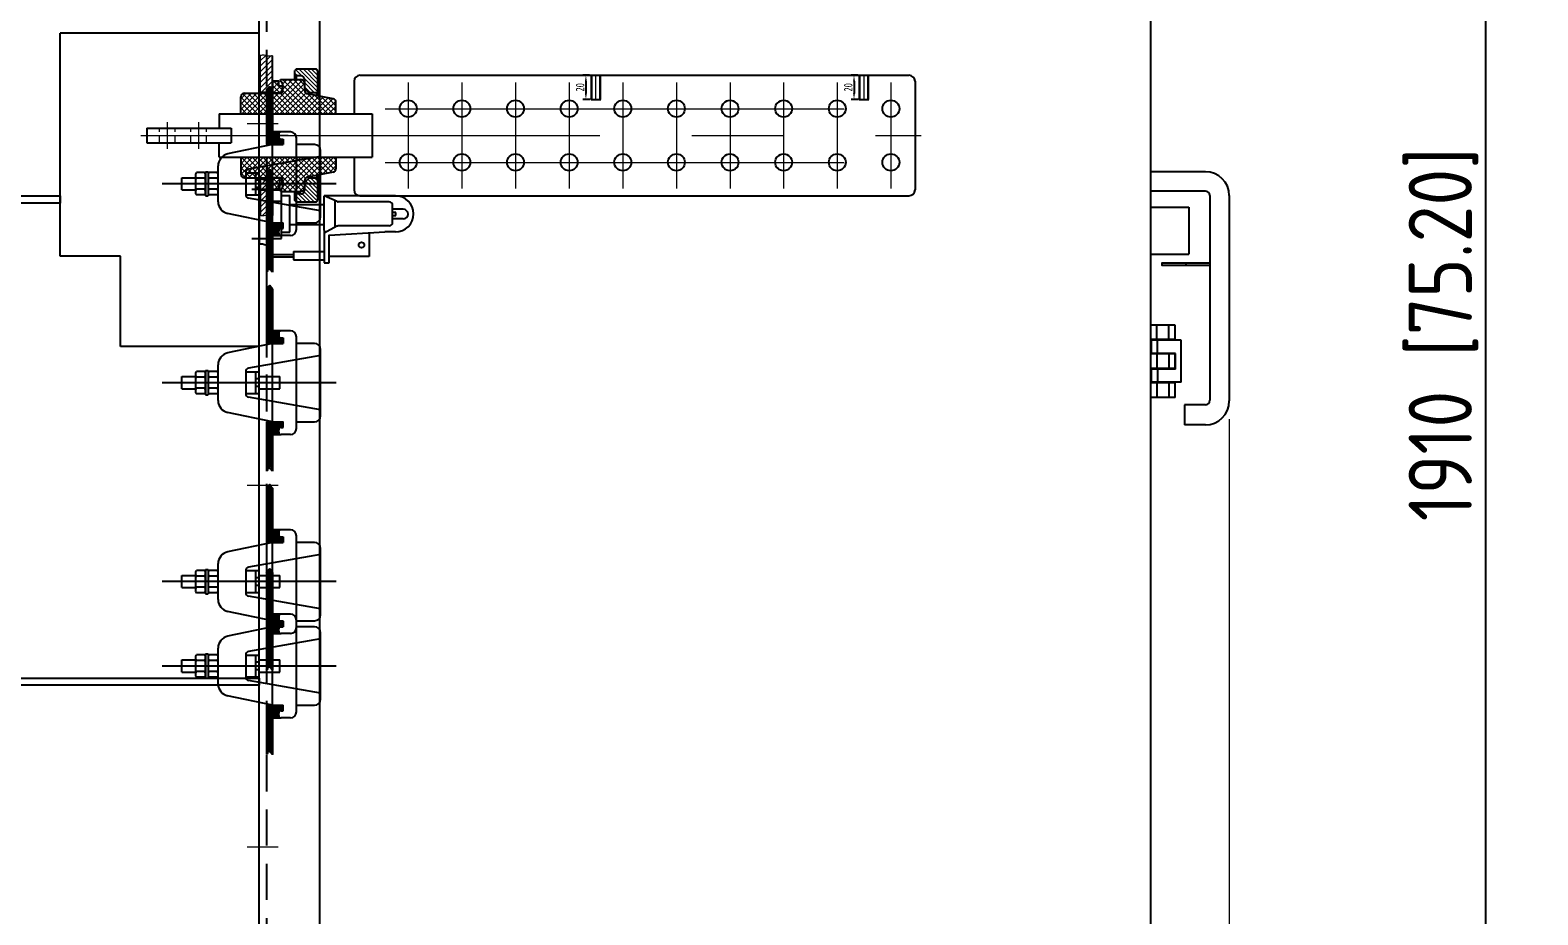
# Model space of a CAD drawing. Extents: x -9568 to -1230, y 8910 to 14862.
# Drawn here: x -4715 to -3464, y 12665 to 13399 of the extents above; entities that cross this region are included whole.
import ezdxf

# ---------------------------------------------------------------- set-up
doc = ezdxf.new("R2010")
doc.units = 0
doc.header["$LTSCALE"] = 12
doc.linetypes.add('CENTER', pattern=[50.8, 31.75, -6.35, 6.35, -6.35])
doc.linetypes.add('DASHED', pattern=[0.75, 0.5, -0.25])
doc.layers.get('0').update_dxf_attribs({"linetype": 'CONTINUOUS', "lineweight": 25})
doc.layers.get('Defpoints').update_dxf_attribs({"linetype": 'CONTINUOUS'})
for name, color, linetype in [('01粗实线', 7, 'CONTINUOUS'), ('1', 4, 'CONTINUOUS'), ('1轮廓实线层', 7, 'CONTINUOUS'), ('3中心线层', 1, 'CENTER'), ('4标注层', 3, 'CONTINUOUS'), ('4虚线层', 6, 'DASHED'), ('尺寸线', 6, 'CONTINUOUS')]:
    doc.layers.add(name, color=color, linetype=linetype)
for name, color, linetype, lineweight in [('7标注层', 4, 'CONTINUOUS', 20), ('中心线', 1, 'CENTER', 20), ('粗实线', 7, 'CONTINUOUS', 25), ('细实线', 7, 'CONTINUOUS', 9), ('虚线', 7, 'DASHED', 20)]:
    doc.layers.add(name, color=color, linetype=linetype, lineweight=lineweight)
doc.styles.add('2倍', font='simfang.ttf', dxfattribs={"width": 0.66, "height": 7})
doc.styles.get("Standard").update_dxf_attribs({"font": 'gbenor.shx', "bigfont": 'gbcbig.shx'})
doc.dimstyles.new('1-15英寸横', dxfattribs={"dimscale": 15, "dimtxt": 3.5, "dimasz": 2.5, "dimexe": 1.5, "dimexo": 1, "dimgap": 0.5, "dimtad": 1, "dimtih": 1, "dimtoh": 1, "dimrnd": 1e-09, "dimzin": 12, "dimdsep": 46, "dimtxsty": 'Standard', "dimsah": 1, "dimcen": 0.09, "dimclrd": 256, "dimclre": 256, "dimclrt": 256, "dimadec": 0, "dimazin": 3, "dimtfac": 1, "dimtofl": 0, "dimtmove": 0, "dimatfit": 3, "dimfxl": 1, "dimfrac": 2, "dimtolj": 1, "dimtzin": 12, "dimlwd": -1, "dimlwe": -1, "dimarcsym": 0})
doc.dimstyles.new('1-15英寸竖', dxfattribs={"dimscale": 15, "dimtxt": 3.5, "dimasz": 2.5, "dimexe": 1.5, "dimexo": 1, "dimgap": 0.5, "dimtad": 1, "dimrnd": 1e-09, "dimzin": 12, "dimdsep": 46, "dimtxsty": 'Standard', "dimsah": 1, "dimcen": 0.09, "dimclrt": 256, "dimadec": 0, "dimazin": 3, "dimtfac": 1, "dimtofl": 0, "dimtmove": 0, "dimatfit": 3, "dimfxl": 1, "dimfrac": 2, "dimtolj": 1, "dimtzin": 12, "dimarcsym": 0})
doc.dimstyles.new('2倍', dxfattribs={"dimtxt": 7, "dimasz": 5, "dimexe": 2.5, "dimexo": 1.25, "dimgap": 1.25, "dimtad": 1, "dimtoh": 1, "dimdec": 4, "dimdsep": 46, "dimtxsty": '2倍', "dimcen": 5, "dimclrd": 256, "dimclre": 256, "dimclrt": 2, "dimadec": 4, "dimazin": 2, "dimtfac": 1, "dimtdec": 4, "dimtmove": 0, "dimatfit": 3, "dimfxl": 1, "dimlwd": -1, "dimlwe": -1, "dimarcsym": 0})
pattern_1 = [(315, (-4799.968, 13454.9518), (2.245064, 2.245064), []), (45, (-4799.968, 13454.9518), (-2.245064, 2.245064), [])]

# ---------------------------------------------------------------- blocks, each defined once
blk = doc.blocks.new('*D8444')
at = {"layer": '7标注层'}
for p, q in [((-3720, 13076.3), (-3720, 11952.3)), ((-5962.4, 12432), (-5962.4, 11952.3)), ((-3757.5, 11974.8), (-5924.9, 11974.8))]:
    blk.add_line(p, q, dxfattribs=at)
for points in [[(-5924.9, 11981.1), (-5924.9, 11968.6), (-5962.4, 11974.8)], [(-3757.5, 11968.6), (-3757.5, 11981.1), (-3720, 11974.8)]]:
    blk.add_solid(points, dxfattribs=at)
at = {"layer": 'Defpoints', "color": 0}
for p in [(-3720, 13091.3), (-5962.4, 12447), (-5962.4, 11974.8)]:
    blk.add_point(p, dxfattribs=at)
at = {"layer": '7标注层', "insert": (-4841.2, 12009.7), "char_height": 52.5, "attachment_point": 5}
blk.add_mtext('\\A1;\\A1;2242.4 [88.28]', dxfattribs=at)
blk = doc.blocks.new('*U8088')
at = {"layer": '中心线'}
blk.add_line((-12.9, 0), (12.9, 0), dxfattribs=at)
blk = doc.blocks.new('*U8087')
at = {"layer": '1轮廓实线层'}
for p in [(0, 900), (0, 600), (0, 300)]:
    blk.add_blockref('*U8088', p, dxfattribs=at)
blk = doc.blocks.new('G$C66749BFF')
at = {"layer": '4虚线层', "ltscale": 5}
blk.add_line((-44, 1691), (-44, 0), dxfattribs=at)
at = {"layer": '粗实线'}
for p, q in [((-50, 0), (-50, 1691)), ((0, 1695), (0, 0))]:
    blk.add_line(p, q, dxfattribs=at)
at = {"layer": '1轮廓实线层'}
blk.add_blockref('*U8087', (-47, 100), dxfattribs=at)
blk = doc.blocks.new('A$C59A5210C')
h = blk.add_hatch()
h.set_pattern_fill('ANSI31', color=256, scale=9, angle=90, style=0)
h.set_pattern_definition([(135, (79.2996, -92.0502), (-0.795495, -0.795495), [])])
edge = h.paths.add_edge_path()
edge.add_spline(control_points=[(0, -73.4), (-0.9, -74), (2, -67.1), (6, -74.4), (5, -73.4)], knot_values=[0, 0, 0, 0, 3.307297, 7.489821, 7.489821, 7.489821, 7.489821], degree=3, periodic=0)
edge.add_line((5, -73.4), (5, -32.5))
edge.add_line((5, -32.5), (0, -32.5))
edge.add_line((0, -32.5), (0, -73.4))
edge = h.paths.add_edge_path()
edge.add_line((0, 32.5), (5, 32.5))
edge.add_line((5, 32.5), (5, 77.6))
edge.add_spline(control_points=[(5, 77.6), (6.2, 77.6), (2.8, 83.7), (-1.2, 77), (0, 77.6)], knot_values=[0, 0, 0, 0, 3.571642, 7.693245, 7.693245, 7.693245, 7.693245], degree=3, periodic=0)
edge.add_line((0, 77.6), (0, 32.5))
h = blk.add_hatch()
h.set_pattern_fill('ANSI31', color=3, scale=8, angle=90, style=0)
h.set_pattern_definition([(135, (1573.9492, -8886.7456), (-0.70710678, -0.70710678), [])])
h.paths.add_polyline_path([(5, -43), (12.3, -43, -0.414214), (10.3, -41), (10.3, -39.1, -0.414214), (12.3, -37.1), (13.9, -37.1), (13.9, -32.5), (5, -32.5)])
h.paths.add_polyline_path([(13.9, 32.5), (13.9, 37.1), (12.3, 37.1, -0.414214), (10.3, 39.1), (10.3, 41, -0.414214), (12.3, 43), (5, 43), (5, 32.5)])
for p, q in [((0, 77.6), (0, 32.5)), ((5, 77.6), (5, 32.5)), ((5, 32.5), (0, 32.5)), ((0, -32.5), (0, -73.4)), ((5, -32.5), (0, -32.5)), ((5, -32.5), (5, -73.4))]:
    blk.add_line(p, q)
at = {"color": 3}
for p, q in [((5, -43), (5, 43)), ((20, 43), (5, 43)), ((10.3, 41), (10.3, 39.1)), ((25, -38), (25, 38)), ((5, 32.5), (-32.1, 24.7)), ((5, 32.5), (13.9, 32.5)), ((12.3, 37.1), (13.9, 37.1)), ((13.9, 37.1), (13.9, 32.5)), ((40, 32.5), (25, 32.5)), ((45, -27.5), (45, 27.5)), ((-40, -14.9), (-40, 14.9)), ((45, 22.5), (-14.7, 12)), ((-17.1, 9.1), (-17.1, -9.1)), ((-17.1, 9.1), (-8.7, 9.1)), ((-8.7, -9.1), (-8.7, 9.1)), ((-17.1, -9.1), (-8.7, -9.1)), ((45, -22.5), (-14.7, -12)), ((5, -32.5), (-32.1, -24.7)), ((5, -32.5), (13.9, -32.5)), ((12.3, -37.1), (13.9, -37.1)), ((13.9, -37.1), (13.9, -32.5)), ((25, -32.5), (40, -32.5)), ((5, -43), (12.3, -43)), ((10.3, -41), (10.3, -39.1)), ((20, -43), (12.3, -43))]:
    blk.add_line(p, q, dxfattribs=at)
at = {"color": 4, "linetype": 'CENTER'}
blk.add_line((58, 0), (-86.5, 0), dxfattribs=at)
at = {"color": 2}
for p, q in [((-70, -5), (-70, 5)), ((-70, 5), (-58.8, 5)), ((-58.8, 7.5), (-58.8, -7.5)), ((-50.4, 4.6), (-58.8, 4.6)), ((-58.5, 8.6), (-58, 9.2)), ((-58.5, 5.3), (-58, 4.6)), ((-58.5, 4), (-58, 4.6)), ((-51.2, 9.2), (-58, 9.2)), ((-50.7, 8.6), (-51.2, 9.2)), ((-50.7, 5.3), (-51.2, 4.6)), ((-50.7, 4), (-51.2, 4.6)), ((-50.4, 10), (-50.4, -10)), ((-50.4, 10), (-48.4, 10)), ((-50.4, -7.5), (-50.4, 7.5)), ((-48.4, 10), (-48.4, -10)), ((-40, 4.6), (-48.4, 4.6)), ((-48.1, 8.6), (-47.6, 9.2)), ((-48.1, 5.3), (-47.6, 4.6)), ((-48.1, 4), (-47.6, 4.6)), ((-40.8, 9.2), (-47.6, 9.2)), ((-40.3, 8.6), (-40.8, 9.2)), ((-40.3, 5.3), (-40.8, 4.6)), ((-40.3, 4), (-40.8, 4.6)), ((-40, -7.5), (-40, 7.5)), ((-8.7, 9.1), (-6, 9.1)), ((-6, 3.1), (-8.7, 3.1)), ((-6, -9.1), (-6, 9.1)), ((-6, 5), (11.3, 5)), ((11.3, -5), (11.3, 5)), ((-70, -5), (-58.8, -5)), ((-50.4, -4.6), (-58.8, -4.6)), ((-58.5, -4), (-58, -4.6)), ((-58.5, -5.3), (-58, -4.6)), ((-58.5, -8.6), (-58, -9.2)), ((-51.2, -9.2), (-58, -9.2)), ((-50.7, -4), (-51.2, -4.6)), ((-50.7, -5.3), (-51.2, -4.6)), ((-50.7, -8.6), (-51.2, -9.2)), ((-50.4, -10), (-48.4, -10)), ((-40, -4.6), (-48.4, -4.6)), ((-48.1, -4), (-47.6, -4.6)), ((-48.1, -5.3), (-47.6, -4.6)), ((-48.1, -8.6), (-47.6, -9.2)), ((-40.8, -9.2), (-47.6, -9.2)), ((-40.3, -4), (-40.8, -4.6)), ((-40.3, -5.3), (-40.8, -4.6)), ((-40.3, -8.6), (-40.8, -9.2)), ((-6, -3.1), (-8.7, -3.1)), ((-8.7, -9.1), (-6, -9.1)), ((-6, -5), (11.3, -5))]:
    blk.add_line(p, q, dxfattribs=at)
at = {"color": 3}
for centre, radius, start, end in [((12.3, 41), 2, 90, 180), ((12.3, 39.1), 2, 180, 270), ((20, 38), 5, 0, 90), ((40, 27.5), 5, 0, 90), ((-30, 14.9), 10, 101.9141, 180), ((-14.1, 9.1), 3, 99.9379, 180), ((-14.1, -9.1), 3, 180, 260.0621), ((-30, -14.9), 10, 180, 258.0859), ((12.3, -39.1), 2, 90, 180), ((40, -27.5), 5, 270, 0), ((12.3, -41), 2, 180, 270), ((20, -38), 5, 270, 0)]:
    blk.add_arc(centre, radius, start, end, dxfattribs=at)
at = {"color": 2}
for centre, start, end in [((-56.8, 7.5), 146.5108, 180), ((-56.8, 6.4), 180, 213.4892), ((-56.8, 2.9), 146.5108, 180), ((-52.4, 7.5), 0, 33.4892), ((-52.4, 6.4), 326.5108, 0), ((-52.4, 2.9), 0, 33.4892), ((-46.4, 7.5), 146.5108, 180), ((-46.4, 6.4), 180, 213.4892), ((-46.4, 2.9), 146.5108, 180), ((-42, 7.5), 0, 33.4892), ((-42, 6.4), 326.5108, 0), ((-42, 2.9), 0, 33.4892), ((-56.8, -2.9), 180, 213.4892), ((-56.8, -6.4), 146.5108, 180), ((-56.8, -7.5), 180, 213.4892), ((-52.4, -2.9), 326.5108, 0), ((-52.4, -6.4), 0, 33.4892), ((-52.4, -7.5), 326.5108, 0), ((-46.4, -2.9), 180, 213.4892), ((-46.4, -6.4), 146.5108, 180), ((-46.4, -7.5), 180, 213.4892), ((-42, -2.9), 326.5108, 0), ((-42, -6.4), 0, 33.4892), ((-42, -7.5), 326.5108, 0)]:
    blk.add_arc(centre, 2, start, end, dxfattribs=at)
for points, start_tangent, end_tangent in [([(0, 77.6), (2.9, 80.5), (5, 77.6)], (0.889806, 0.456339), (1, 0)), ([(5, -73.4), (1.8, -70.7), (0, -73.4)], (-0.694356, 0.719632), (-0.83761, -0.546268))]:
    blk.add_spline(points, degree=3, dxfattribs=dict(start_tangent=start_tangent, end_tangent=end_tangent))
at = {"layer": '3中心线层'}
blk.add_line((0, 6.9), (0, -6.9), dxfattribs=at)
blk = doc.blocks.new('A$C12A65C12')
for p, q in [((-10, 12), (10, 12)), ((-10, 0), (-10, 12)), ((-10, 0), (10, 0)), ((-5, 0), (-5, 12)), ((5, 0), (5, 12)), ((10, 0), (10, 12)), ((-10, -12), (10, -12)), ((-10, -24), (-10, -12)), ((-5, -12), (-5, -24)), ((5, -12), (5, -24)), ((10, -24), (10, -12)), ((-10, -24), (10, -24)), ((-10, -36), (10, -36)), ((-10, -48), (-10, -36)), ((-5, -36), (-5, -48)), ((5, -36), (5, -48)), ((10, -48), (10, -36)), ((-10, -48), (10, -48))]:
    blk.add_line(p, q)
blk = doc.blocks.new('*D8446')
at = {"layer": '7标注层', "color": 0, "lineweight": -2}
for p, q in [((-3768, 14101.5), (-3484.8, 14101.5)), ((-3507.3, 14064), (-3507.3, 12229)), ((-3770, 12191.5), (-3484.8, 12191.5))]:
    blk.add_line(p, q, dxfattribs=at)
at = {"layer": '7标注层', "color": 0}
for points in [[(-3501.1, 14064), (-3513.6, 14064), (-3507.3, 14101.5)], [(-3513.6, 12229), (-3501.1, 12229), (-3507.3, 12191.5)]]:
    blk.add_solid(points, dxfattribs=at)
at = {"layer": 'Defpoints', "color": 0}
for p in [(-3783, 14101.5), (-3785, 12191.5), (-3507.3, 12191.5)]:
    blk.add_point(p, dxfattribs=at)
at = {"layer": '7标注层', "insert": (-3542.2, 13146.5), "char_height": 52.5, "attachment_point": 5, "rotation": 90}
blk.add_mtext('\\A1;1910 [75.20]', dxfattribs=at)
blk = doc.blocks.new('G$C49D3BD7F')
at = {"layer": '01粗实线'}
for points in [[(-775, 940), (-165, 940), (-165, 934), (-775, 934)], [(-775, 540), (0, 540), (0, 534), (-775, 534)]]:
    blk.add_lwpolyline(points, close=True, dxfattribs=at)
at = {"layer": '1轮廓实线层'}
for p, q in [((0, 1075), (-165, 1075)), ((-115, 890), (-165, 890)), ((-115, 815), (-115, 890)), ((0, 815), (-115, 815))]:
    blk.add_line(p, q, dxfattribs=at)
at = {"layer": '粗实线'}
for p, q in [((0, 1075), (0, 1533)), ((-165, 890), (-165, 1075)), ((0, 0), (0, 815))]:
    blk.add_line(p, q, dxfattribs=at)
blk = doc.blocks.new('*D9067')
at = {"layer": 'Defpoints', "color": 0}
for p in [(-4027, 13361.5), (-4031.3, 13341.5), (-4026.5, 13341.5)]:
    blk.add_point(p, dxfattribs=at)
at = {"layer": '尺寸线'}
for p, q in [((-4028.2, 13361.5), (-4033.8, 13361.5)), ((-4031.3, 13356.5), (-4031.3, 13346.5)), ((-4027.7, 13341.5), (-4033.8, 13341.5))]:
    blk.add_line(p, q, dxfattribs=at)
for points in [[(-4030.5, 13356.5), (-4032.1, 13356.5), (-4031.3, 13361.5)], [(-4032.1, 13346.5), (-4030.5, 13346.5), (-4031.3, 13341.5)]]:
    blk.add_solid(points, dxfattribs=at)
at = {"layer": '尺寸线', "color": 2, "insert": (-4036.1, 13351.5), "char_height": 7, "attachment_point": 5, "rotation": 90, "style": '2倍'}
blk.add_mtext('20', dxfattribs=at)
blk = doc.blocks.new('*D9068')
at = {"layer": 'Defpoints', "color": 0}
for p in [(-4249.5, 13361.5), (-4253.8, 13341.5), (-4249, 13341.5)]:
    blk.add_point(p, dxfattribs=at)
at = {"layer": '尺寸线'}
for p, q in [((-4250.7, 13361.5), (-4256.3, 13361.5)), ((-4253.8, 13356.5), (-4253.8, 13346.5)), ((-4250.2, 13341.5), (-4256.3, 13341.5))]:
    blk.add_line(p, q, dxfattribs=at)
for points in [[(-4253, 13356.5), (-4254.6, 13356.5), (-4253.8, 13361.5)], [(-4254.6, 13346.5), (-4253, 13346.5), (-4253.8, 13341.5)]]:
    blk.add_solid(points, dxfattribs=at)
at = {"layer": '尺寸线', "color": 2, "insert": (-4258.6, 13351.5), "char_height": 7, "attachment_point": 5, "rotation": 90, "style": '2倍'}
blk.add_mtext('20', dxfattribs=at)

msp = doc.modelspace()

# ---------------------------------------------------------------- hatches: boundary and pattern name
at = {"layer": '细实线'}
h = msp.add_hatch(dxfattribs=at)
h.set_pattern_fill('ANSI31', color=256, angle=360)
h.set_pattern_definition([(45, (2323.4885, 14850.6755), (-2.245064, 2.245064), [])])
edge = h.paths.add_edge_path()
edge.add_line((-4523.95361, 13347.52075), (-4513.95361, 13347.52075))
edge.add_line((-4513.95361, 13347.52075), (-4513.95361, 13377.75181))
edge.add_spline(control_points=[(-4513.95361, 13377.75181), (-4514.92026, 13377.47391), (-4517.18591, 13376.94131), (-4520.47445, 13378.52039), (-4522.8659, 13378.10838), (-4523.95361, 13377.83894)], knot_values=[0.4991349243, 0.4991349243, 0.4991349243, 0.4991349243, 2.8491116834, 6.0140833376, 8.6421988211, 8.6421988211, 8.6421988211, 8.6421988211], degree=3, periodic=0)
edge.add_line((-4523.95361, 13377.83894), (-4523.95361, 13347.52075))
edge = h.paths.add_edge_path()
edge.add_spline(control_points=[(-4523.95361, 13245.20255), (-4522.8659, 13244.93311), (-4520.47445, 13244.5211), (-4517.18591, 13246.10018), (-4514.92026, 13245.56759), (-4513.95361, 13245.28968)], knot_values=[0.4991349243, 0.4991349243, 0.4991349243, 0.4991349243, 3.1272504077, 6.292222062, 8.6421988211, 8.6421988211, 8.6421988211, 8.6421988211], degree=3, periodic=0)
edge.add_line((-4513.95361, 13245.28968), (-4513.95361, 13275.52075))
edge.add_line((-4513.95361, 13275.52075), (-4523.95361, 13275.52075))
edge.add_line((-4523.95361, 13275.52075), (-4523.95361, 13245.20255))
h = msp.add_hatch(dxfattribs=at)
h.set_pattern_fill('ANSI31', color=256, scale=0.75, angle=270)
h.set_pattern_definition([(315, (-4589.1392, 13423.6225), (1.683798, 1.683798), [])])
edge = h.paths.add_edge_path()
edge.add_line((-4494.20361, 13366.52075), (-4495.20361, 13365.52075))
edge.add_line((-4495.20361, 13365.52075), (-4495.20361, 13362.02075))
edge.add_line((-4495.20361, 13362.02075), (-4494.20361, 13361.02075))
edge.add_line((-4494.20361, 13361.02075), (-4490.20361, 13361.02075))
edge.add_arc((-4490.20361, 13358.02075), 3, 360, 90, ccw=False)
edge.add_line((-4487.20361, 13358.02075), (-4487.20361, 13350.52075))
edge.add_line((-4487.20361, 13350.52075), (-4483.70361, 13347.02075))
edge.add_line((-4483.70361, 13347.02075), (-4477.20361, 13347.02075))
edge.add_line((-4477.20361, 13347.02075), (-4476.20361, 13348.02075))
edge.add_line((-4476.20361, 13348.02075), (-4476.20361, 13365.52075))
edge.add_line((-4476.20361, 13365.52075), (-4477.20361, 13366.52075))
edge.add_line((-4477.20361, 13366.52075), (-4494.20361, 13366.52075))
edge = h.paths.add_edge_path()
edge.add_line((-4495.20361, 13257.52075), (-4494.20361, 13256.52075))
edge.add_line((-4494.20361, 13256.52075), (-4477.20361, 13256.52075))
edge.add_line((-4477.20361, 13256.52075), (-4476.20361, 13257.52075))
edge.add_line((-4476.20361, 13257.52075), (-4476.20361, 13275.02075))
edge.add_line((-4476.20361, 13275.02075), (-4477.20361, 13276.02075))
edge.add_line((-4477.20361, 13276.02075), (-4483.70361, 13276.02075))
edge.add_line((-4483.70361, 13276.02075), (-4487.20361, 13272.52075))
edge.add_line((-4487.20361, 13272.52075), (-4487.20361, 13266.02075))
edge.add_arc((-4490.20361, 13266.02075), 3, 270, 360, ccw=False)
edge.add_line((-4490.20361, 13263.02075), (-4494.20361, 13263.02075))
edge.add_line((-4494.20361, 13263.02075), (-4495.20361, 13262.02075))
edge.add_line((-4495.20361, 13262.02075), (-4495.20361, 13257.52075))
h = msp.add_hatch(dxfattribs=at)
h.set_pattern_fill('ANSI37', color=256, angle=270)
h.set_pattern_definition(pattern_1)
h.paths.add_polyline_path([(-4490.20361, 13265.02075, 0.4142135624), (-4487.20361, 13268.02075), (-4487.20361, 13274.0427, -0.3596006572), (-4484.77016, 13276.98872), (-4463.63707, 13281.05277, 0.3596006572), (-4461.20361, 13283.99879), (-4461.20361, 13293.52075), (-4540.20361, 13293.52075), (-4540.20361, 13279.52075, 0.4142135624), (-4537.20361, 13276.52075), (-4507.95361, 13276.52075), (-4505.95361, 13276.52075), (-4505.95361, 13275.50506, -0.1826758137), (-4505.20361, 13273.52075), (-4505.20361, 13269.32109, -0.2573437317), (-4507.20361, 13266.5525), (-4507.20361, 13265.02075)])
h.paths.add_polyline_path([(-4528.29461, 13329.52075), (-4535.5297, 13346.52075), (-4537.20361, 13346.52075, 0.4142135624), (-4540.20361, 13343.52075), (-4540.20361, 13329.52075)])
h.paths.add_polyline_path([(-4461.20361, 13329.52075), (-4461.20361, 13339.0427, 0.3596006572), (-4463.63707, 13341.98872), (-4484.77016, 13346.05277, -0.3596006572), (-4487.20361, 13348.99879), (-4487.20361, 13355.02075, 0.4142135624), (-4490.20361, 13358.02075), (-4507.20361, 13358.02075), (-4507.20361, 13356.48899, -0.2573437317), (-4505.20361, 13353.7204), (-4505.20361, 13350.5525), (-4505.20361, 13349.52075, -0.1826758137), (-4505.95361, 13347.53643), (-4505.95361, 13346.52075), (-4513.95361, 13346.52075), (-4535.5297, 13346.52075), (-4528.29461, 13329.52075)])
h.paths.add_polyline_path([(-4498.12033, 13351.85656, -1), (-4498.13498, 13351.73745, -1)], flags=16)
h.paths.add_polyline_path([(-4505.95361, 13346.52075), (-4505.95361, 13347.53643, -0.215250437), (-4508.20361, 13346.52075)], flags=17)
h.paths.add_polyline_path([(-4505.95361, 13275.50506), (-4505.95361, 13276.52075), (-4507.95361, 13276.52075), (-4508.20361, 13276.52075, -0.215250437)], flags=17)
h = msp.add_hatch(dxfattribs=at)
h.set_pattern_fill('ANSI37', color=256, angle=270)
h.set_pattern_definition(pattern_1)
h.paths.add_polyline_path([(-4508.20361, 13346.52075, 0.215250437), (-4505.95361, 13347.53643), (-4505.95361, 13352.52075), (-4508.45361, 13352.52075), (-4508.45361, 13356.52075), (-4513.95361, 13356.52075), (-4513.95361, 13346.52075)])
h.paths.add_polyline_path([(-4510.84322, 13352.19799, -1), (-4510.85232, 13352.31764, -1)], flags=16)
h.paths.add_polyline_path([(-4505.95361, 13346.52075), (-4505.95361, 13347.53643, -0.215250437), (-4508.20361, 13346.52075)], flags=17)
h.paths.add_polyline_path([(-4508.45361, 13266.52075), (-4508.45361, 13270.52075), (-4505.95361, 13270.52075), (-4505.95361, 13275.50506, 0.215250437), (-4508.20361, 13276.52075), (-4513.95361, 13276.52075), (-4513.95361, 13266.52075)])
h.paths.add_polyline_path([(-4505.95361, 13275.50506), (-4505.95361, 13276.52075), (-4508.20361, 13276.52075, -0.215250437)], flags=17)

# ---------------------------------------------------------------- linework, layer by layer
at = {"ltscale": 0.4}
for p, q in [((-4524.95361, 13278.00373, 82.66856), (-4524.95361, 13221.60519, 82.66856)), ((-4518.95361, 13274.91342, 82.66856), (-4518.95361, 13220.31755, 82.66856)), ((-4530.95361, 13266.95072, 82.66856), (-4506.37524, 13266.95072, 82.66856)), ((-4506.38409, 13261.68369, 82.66856), (-4499.38409, 13261.68369, 82.66856)), ((-4506.37524, 13226.09078, 82.66856), (-4506.37524, 13266.95072, 82.66856)), ((-4499.38409, 13231.3578, 82.66856), (-4499.38409, 13261.68369, 82.66856)), ((-4470.98022, 13232.96496, 82.66856), (-4470.98022, 13261.52075, 82.66856)), ((-4460.25103, 13256.67707, 82.66856), (-4470.98022, 13261.52075, 82.66856)), ((-4411.90476, 13261.52075, 82.66856), (-4470.98022, 13261.52075, 82.66856)), ((-4515.1811, 13256.95072, 82.66856), (-4506.37524, 13256.95072, 82.66856)), ((-4499.40184, 13254.25051, 82.66856), (-4470.98022, 13254.25051, 82.66856)), ((-4461.90476, 13235.44119, 82.66856), (-4461.90476, 13257.42364, 82.66856)), ((-4417.16687, 13256.51883, 82.66856), (-4459.4264, 13256.49992, 82.66856)), ((-4414.16433, 13239.52075, 82.66856), (-4414.16433, 13253.51883, 82.66856)), ((-4405.3622, 13250.35605, 82.66856), (-4414.16433, 13250.35605, 82.66856)), ((-4499.40184, 13237.70347, 82.66856), (-4470.98022, 13237.70347, 82.66856)), ((-4460.34943, 13236.28072, 82.66856), (-4470.98022, 13230.54243, 82.66856)), ((-4417.16433, 13236.52075, 82.66856), (-4459.39944, 13236.52075, 82.66856)), ((-4411.6039, 13247.79607, 82.66856), (-4414.16433, 13247.79607, 82.66856)), ((-4414.16433, 13245.24543, 82.66856), (-4411.6039, 13245.24543, 82.66856)), ((-4405.3622, 13242.35605, 82.66856), (-4414.16433, 13242.35605, 82.66856)), ((-4411.6039, 13245.24543, 82.66856), (-4411.6039, 13247.79607, 82.66856)), ((-4530.95361, 13226.09078, 82.66856), (-4506.37524, 13226.09078, 82.66856)), ((-4515.1811, 13236.09078, 82.66856), (-4506.37524, 13236.09078, 82.66856)), ((-4506.38409, 13231.3578, 82.66856), (-4499.38409, 13231.3578, 82.66856)), ((-4470.98022, 13232.96496, 82.66856), (-4470.98022, 13205.90994, 82.66856)), ((-4466.82337, 13228.91845, 82.66856), (-4420.56506, 13231.52075, 82.66856)), ((-4411.90476, 13231.52075, 82.66856), (-4420.56506, 13231.52075, 82.66856)), ((-4470.98022, 13205.90994, 82.66856), (-4466.82337, 13205.90994, 82.66856))]:
    msp.add_line(p, q, dxfattribs=at)
for p, q in [((-4516.84603, 13226.09078, 82.66856), (-4516.84603, 13283.11868, 82.66856)), ((-4516.84603, 13283.11868, 82.66856), (-4515.1811, 13283.11868, 82.66856)), ((-4515.1811, 13266.95072, 82.66856), (-4515.1811, 13283.11868, 82.66856)), ((-4516.84603, 13266.95072, 82.66856), (-4516.84603, 13208.40506, 82.66856)), ((-4515.1811, 13266.95072, 82.66856), (-4515.1811, 13226.09078, 82.66856)), ((-4515.1811, 13226.09078, 82.66856), (-4515.1811, 13208.40506, 82.66856)), ((-4466.82337, 13205.90994, 82.66856), (-4466.82337, 13229.03438, 82.66856)), ((-4433.65184, 13230.81734, 82.66856), (-4433.65184, 13211.17391, 82.66856)), ((-4518.27883, 13210.97099, 82.66856), (-4518.27883, 13212.82583, 82.66856)), ((-4518.27883, 13212.82583, 82.66856), (-4496.4961, 13212.82583, 82.66856)), ((-4496.4961, 13215.23894, 82.66856), (-4496.4961, 13208.46252, 82.66856)), ((-4496.4961, 13215.23894, 82.66856), (-4470.98022, 13215.23894, 82.66856)), ((-4433.65184, 13211.17391, 82.66856), (-4466.82337, 13211.17391, 82.66856)), ((-4518.27883, 13210.97099, 82.66856), (-4496.4961, 13210.97099, 82.66856)), ((-4516.84603, 13208.40506, 82.66856), (-4515.1811, 13208.40506, 82.66856)), ((-4496.4961, 13208.46252, 82.66856), (-4470.98022, 13208.46252, 82.66856)), ((-3759.95361, 13141.8154, 82.66856), (-3784.45361, 13141.8154, 82.66856)), ((-3784.45361, 13130.8154, 82.66856), (-3784.45361, 13141.8154, 82.66856)), ((-3779.45361, 13130.8154, 82.66856), (-3779.45361, 13141.8154, 82.66856)), ((-3759.95361, 13106.8154, 82.66856), (-3759.95361, 13141.8154, 82.66856)), ((-3764.45361, 13130.8154, 82.66856), (-3784.45361, 13130.8154, 82.66856)), ((-3764.45361, 13117.8154, 82.66856), (-3764.45361, 13130.8154, 82.66856)), ((-3784.45361, 13106.8154, 82.66856), (-3784.45361, 13117.8154, 82.66856)), ((-3764.45361, 13117.8154, 82.66856), (-3784.45361, 13117.8154, 82.66856)), ((-3779.45361, 13117.8154, 82.66856), (-3779.45361, 13106.8154, 82.66856)), ((-3759.95361, 13106.8154, 82.66856), (-3784.45361, 13106.8154, 82.66856))]:
    msp.add_line(p, q)
msp.add_circle((-4439.9957, 13220.73536, 82.66856), 2.34362)
for centre, radius, start, end in [((-4411.90476, 13246.52075, 82.66856), 15, 270, 90), ((-4459.4281, 13258.49992, 82.66856), 2, 245.70326773, 270.04865485), ((-4417.16433, 13253.51883, 82.66856), 3, 0, 90.04865485), ((-4405.3622, 13246.35605, 82.66856), 4, 270, 90), ((-4459.39944, 13234.52075, 82.66856), 2, 90, 118.35929605), ((-4417.16433, 13239.52075, 82.66856), 3, 270, 0)]:
    msp.add_arc(centre, radius, start, end, dxfattribs=at)
for points, knots in [([(-4518.95361, 13274.91342, 82.66856), (-4520.02642, 13274.76304, 82.66856), (-4522.61944, 13274.39957, 82.66856), (-4524.09093, 13276.67167, 82.66856), (-4524.95361, 13278.00373, 82.66856)], [0, 0, 0, 0, 3.0264506367, 7.3150413111, 7.3150413111, 7.3150413111, 7.3150413111]), ([(-4524.95361, 13221.60519, 82.66856), (-4523.97761, 13221.68934, 82.66856), (-4521.85633, 13221.87222, 82.66856), (-4519.97132, 13220.86263, 82.66856), (-4518.95361, 13220.31755, 82.66856)], [0, 0, 0, 0, 2.8780062116, 6.2551127186, 6.2551127186, 6.2551127186, 6.2551127186])]:
    msp.add_open_spline(points, degree=3, knots=knots)
at = {"layer": '01粗实线', "lineweight": -3, "ltscale": 2, "elevation": 82.66856}
msp.add_lwpolyline([(-3775.68065, 13205.85055), (-3735.95361, 13205.85055), (-3735.95361, 13203.67227), (-3775.68065, 13203.67227)], close=True, dxfattribs=at)
at = {"layer": '1', "elevation": 82.66856}
msp.add_lwpolyline([(-3755.96323, 13203.70139), (-3775.68065, 13203.70139), (-3775.68065, 13205.85055), (-3755.96323, 13205.85055)], close=True, dxfattribs=at)
at = {"layer": '1轮廓实线层'}
msp.add_line((-3784.95361, 12313.52075, 82.66856), (-3784.95361, 14016.52075, 82.66856), dxfattribs=at)
at = {"layer": '1轮廓实线层', "ltscale": 2, "extrusion": (0.004686, 0.017452, 0.999837)}
for p, q in [((-3739.79361, 13281.49807, 193.75651), (-3784.95361, 13281.49807, 193.75651)), ((-3739.79361, 13265.49807, 193.75651), (-3784.95361, 13265.49807, 193.75651)), ((-3735.95361, 13261.65807, 193.75651), (-3735.95361, 13091.92687, 193.75651)), ((-3719.95361, 13261.65807, 193.75651), (-3719.95361, 13091.33807, 193.75651)), ((-3784.95361, 13252.15977, -28.41939), (-3753.51445, 13252.15977, -28.41939)), ((-3784.95361, 13213.15977, -28.41939), (-3753.51445, 13213.15977, -28.41939)), ((-3739.79361, 13088.08687, 193.75651), (-3757.11195, 13088.08687, 193.75651)), ((-3739.79361, 13071.49807, 193.75651), (-3757.11195, 13071.49807, 193.75651))]:
    msp.add_line(p, q, dxfattribs=at)
at = {"layer": '1轮廓实线层', "ltscale": 2}
for p, q in [((-3753.51445, 13252.15977, -28.41939), (-3753.51445, 13213.15977, -28.41939)), ((-3757.11195, 13088.08687, 193.75651), (-3757.11195, 13071.49807, 193.75651))]:
    msp.add_line(p, q, dxfattribs=at)
for centre, radius, start, end in [((-3739.79361, 13261.65807, 193.75651), 19.84, 0, 90), ((-3739.79361, 13261.65807, 193.75651), 3.84, 0, 90), ((-3739.79361, 13091.92687, 193.75651), 3.84, 270, 360), ((-3739.79361, 13091.33807, 193.75651), 19.84, 270, 0)]:
    msp.add_arc(centre, radius, start, end, dxfattribs=at)
at = {"layer": '中心线'}
for p, q in [((-4245.45361, 13340.52075), (-4245.45361, 13361.52075)), ((-4022.95361, 13340.52075), (-4022.95361, 13361.52075)), ((-4401.20361, 13355.52075, 82.66856), (-4401.20361, 13267.52075, 82.66856)), ((-4356.70361, 13355.52075, 82.66856), (-4356.70361, 13267.52075, 82.66856)), ((-4312.20361, 13355.52075, 82.66856), (-4312.20361, 13267.52075, 82.66856)), ((-4267.70361, 13355.52075, 82.66856), (-4267.70361, 13267.52075, 82.66856)), ((-4223.20361, 13355.52075, 82.66856), (-4223.20361, 13267.52075, 82.66856)), ((-4178.70361, 13355.52075, 82.66856), (-4178.70361, 13267.52075, 82.66856)), ((-4134.20361, 13355.52075, 82.66856), (-4134.20361, 13267.52075, 82.66856)), ((-4089.70361, 13355.52075, 82.66856), (-4089.70361, 13267.52075, 82.66856)), ((-4045.20361, 13355.52075, 82.66856), (-4045.20361, 13267.52075, 82.66856)), ((-4000.70361, 13355.52075, 82.66856), (-4000.70361, 13267.52075, 82.66856)), ((-4420.45202, 13333.77075, 82.66856), (-3989.20361, 13333.77075, 82.66856)), ((-4623.20361, 13311.52075, 82.66856), (-3975.70361, 13311.52075, 82.66856)), ((-4623.20361, 13311.52075, 82.66856), (-3975.70361, 13311.52075, 82.66856)), ((-4601.20361, 13322.52075, 82.66856), (-4601.20361, 13300.52075, 82.66856)), ((-4575.20361, 13322.52075, 82.66856), (-4575.20361, 13300.52075, 82.66856)), ((-4500.95361, 13311.52075, 82.66856), (-4518.95361, 13311.52075, 82.66856)), ((-4420.40611, 13289.27075, 82.66856), (-3989.20361, 13289.27075, 82.66856))]:
    msp.add_line(p, q, dxfattribs=at)
at = {"layer": '粗实线'}
for p, q in [((-4523.95361, 13346.52075, 82.66856), (-4523.95361, 13377.83894, 82.66856)), ((-4513.95361, 13346.52075, 82.66856), (-4513.95361, 13377.75181, 82.66856)), ((-4513.95361, 13346.52075, 82.66856), (-4513.95361, 13377.75181, 82.66856)), ((-4494.20361, 13366.52075, 82.66856), (-4495.20361, 13365.52075, 82.66856)), ((-4495.20361, 13358.02075, 82.66856), (-4495.20361, 13365.52075, 82.66856)), ((-4495.20361, 13362.02075, 82.66856), (-4494.20361, 13361.02075, 82.66856)), ((-4477.20361, 13366.52075, 82.66856), (-4494.20361, 13366.52075, 82.66856)), ((-4476.20361, 13365.52075, 82.66856), (-4477.20361, 13366.52075, 82.66856)), ((-4476.20361, 13344.40536, 82.66856), (-4476.20361, 13365.52075, 82.66856)), ((-4441.20361, 13361.52075, 82.66856), (-3985.70361, 13361.52075, 82.66856)), ((-4248.95361, 13341.52075), (-4248.95361, 13361.52075)), ((-4241.95361, 13341.52075), (-4241.95361, 13361.52075)), ((-4026.45361, 13341.52075), (-4026.45361, 13361.52075)), ((-4019.45361, 13341.52075), (-4019.45361, 13361.52075)), ((-4513.95361, 13356.52075, 82.66856), (-4508.45361, 13356.52075, 82.66856)), ((-4513.95361, 13356.52075, 82.66856), (-4513.95361, 13346.52075, 82.66856)), ((-4508.45361, 13356.52075, 82.66856), (-4513.95361, 13356.52075, 82.66856)), ((-4508.45361, 13352.52075, 82.66856), (-4508.45361, 13356.52075, 82.66856)), ((-4505.95361, 13352.52075, 82.66856), (-4508.45361, 13352.52075, 82.66856)), ((-4507.20361, 13358.02075, 82.66856), (-4490.20361, 13358.02075, 82.66856)), ((-4507.20361, 13356.48899, 82.66856), (-4507.20361, 13358.02075, 82.66856)), ((-4505.95361, 13352.52075, 82.66856), (-4505.95361, 13346.52075, 82.66856)), ((-4505.20361, 13350.5525, 82.66856), (-4505.20361, 13353.7204, 82.66856)), ((-4505.20361, 13349.52075, 82.66856), (-4505.20361, 13350.5525, 82.66856)), ((-4494.20361, 13361.02075, 82.66856), (-4494.20361, 13358.02075, 82.66856)), ((-4490.20361, 13361.02075, 82.66856), (-4494.20361, 13361.02075, 82.66856)), ((-4487.20361, 13358.02075, 82.66856), (-4487.20361, 13348.99879, 82.66856)), ((-4487.20361, 13355.02075, 82.66856), (-4487.20361, 13348.99879, 82.66856)), ((-4487.20361, 13355.02075, 82.66856), (-4487.20361, 13348.99879, 82.66856)), ((-4483.70361, 13347.02075, 82.66856), (-4487.20361, 13350.52075, 82.66856)), ((-4446.20361, 13356.52075, 82.66856), (-4446.20361, 13329.52075, 82.66856)), ((-3980.70361, 13356.52075, 82.66856), (-3980.70361, 13266.52075, 82.66856)), ((-4540.20361, 13329.52075, 82.66856), (-4540.20361, 13343.52075, 82.66856)), ((-4537.20361, 13346.52075, 82.66856), (-4507.95361, 13346.52075, 82.66856)), ((-4523.95361, 13347.52075, 82.66856), (-4513.95361, 13347.52075, 82.66856)), ((-4505.95361, 13346.52075, 82.66856), (-4513.95361, 13346.52075, 82.66856)), ((-4463.63707, 13341.98872, 82.66856), (-4484.77016, 13346.05277, 82.66856)), ((-4477.20361, 13347.02075, 82.66856), (-4483.70361, 13347.02075, 82.66856)), ((-4483.70361, 13345.84767, 82.66856), (-4483.70361, 13347.02075, 82.66856)), ((-4477.20361, 13347.02075, 82.66856), (-4476.20361, 13348.02075, 82.66856)), ((-4477.20361, 13347.02075, 82.66856), (-4477.20361, 13344.59767, 82.66856)), ((-4461.20361, 13329.52075, 82.66856), (-4461.20361, 13339.0427, 82.66856)), ((-4249.45361, 13341.52075), (-4241.45361, 13341.52075)), ((-4026.95361, 13341.52075), (-4018.95361, 13341.52075)), ((-4558.20361, 13329.52075, 82.66856), (-4431.20361, 13329.52075, 82.66856)), ((-4558.20361, 13329.52075, 82.66856), (-4558.20361, 13317.52075, 82.66856)), ((-4431.20361, 13329.52075, 82.66856), (-4431.20361, 13293.52075, 82.66856)), ((-4618.20361, 13317.52075, 82.66856), (-4548.20361, 13317.52075, 82.66856)), ((-4618.20361, 13317.52075, 82.66856), (-4618.20361, 13305.52075, 82.66856)), ((-4548.20361, 13317.52075, 82.66856), (-4548.20361, 13305.52075, 82.66856)), ((-4618.20361, 13305.52075, 82.66856), (-4548.20361, 13305.52075, 82.66856)), ((-4558.20361, 13293.52075, 82.66856), (-4558.20361, 13305.52075, 82.66856)), ((-4558.20361, 13293.52075, 82.66856), (-4431.20361, 13293.52075, 82.66856)), ((-4540.20361, 13293.52075, 82.66856), (-4540.20361, 13279.52075, 82.66856)), ((-4461.20361, 13293.52075, 82.66856), (-4461.20361, 13283.99879, 82.66856)), ((-4446.20361, 13293.52075, 82.66856), (-4446.20361, 13266.52075, 82.66856)), ((-4537.20361, 13276.52075, 82.66856), (-4507.95361, 13276.52075, 82.66856)), ((-4523.95361, 13276.52075, 82.66856), (-4523.95361, 13245.20255, 82.66856)), ((-4523.95361, 13275.52075, 82.66856), (-4513.95361, 13275.52075, 82.66856)), ((-4513.95361, 13276.52075, 82.66856), (-4513.95361, 13245.28968, 82.66856)), ((-4505.95361, 13276.52075, 82.66856), (-4513.95361, 13276.52075, 82.66856)), ((-4505.95361, 13276.52075, 82.66856), (-4513.95361, 13276.52075, 82.66856)), ((-4505.95361, 13276.52075, 82.66856), (-4505.95361, 13270.52075, 82.66856)), ((-4505.95361, 13270.52075, 82.66856), (-4505.95361, 13276.52075, 82.66856)), ((-4483.70361, 13276.02075, 82.66856), (-4487.20361, 13272.52075, 82.66856)), ((-4487.20361, 13274.0427, 82.66856), (-4487.20361, 13268.02075, 82.66856)), ((-4487.20361, 13274.0427, 82.66856), (-4487.20361, 13268.02075, 82.66856)), ((-4487.20361, 13274.0427, 82.66856), (-4487.20361, 13266.02075, 82.66856)), ((-4463.63707, 13281.05277, 82.66856), (-4484.77016, 13276.98872, 82.66856)), ((-4483.70361, 13276.02075, 82.66856), (-4483.70361, 13277.19382, 82.66856)), ((-4477.20361, 13276.02075, 82.66856), (-4483.70361, 13276.02075, 82.66856)), ((-4477.20361, 13278.44382, 82.66856), (-4477.20361, 13276.02075, 82.66856)), ((-4477.20361, 13276.02075, 82.66856), (-4476.20361, 13275.02075, 82.66856)), ((-4476.20361, 13257.52075, 82.66856), (-4476.20361, 13278.63613, 82.66856)), ((-4513.95361, 13266.52075, 82.66856), (-4508.45361, 13266.52075, 82.66856)), ((-4508.45361, 13266.52075, 82.66856), (-4513.95361, 13266.52075, 82.66856)), ((-4505.95361, 13270.52075, 82.66856), (-4508.45361, 13270.52075, 82.66856)), ((-4508.45361, 13270.52075, 82.66856), (-4508.45361, 13266.52075, 82.66856)), ((-4507.20361, 13266.5525, 82.66856), (-4507.20361, 13265.02075, 82.66856)), ((-4507.20361, 13265.02075, 82.66856), (-4490.20361, 13265.02075, 82.66856)), ((-4505.20361, 13273.52075, 82.66856), (-4505.20361, 13269.32109, 82.66856)), ((-4495.20361, 13257.52075, 82.66856), (-4495.20361, 13265.02075, 82.66856)), ((-4495.20361, 13262.02075, 82.66856), (-4494.20361, 13263.02075, 82.66856)), ((-4494.20361, 13265.02075, 82.66856), (-4494.20361, 13263.02075, 82.66856)), ((-4490.20361, 13263.02075, 82.66856), (-4494.20361, 13263.02075, 82.66856)), ((-4441.20361, 13261.52075, 82.66856), (-3985.70361, 13261.52075, 82.66856)), ((-4494.20361, 13256.52075, 82.66856), (-4495.20361, 13257.52075, 82.66856)), ((-4494.20361, 13256.52075, 82.66856), (-4477.20361, 13256.52075, 82.66856)), ((-4477.20361, 13256.52075, 82.66856), (-4476.20361, 13257.52075, 82.66856))]:
    msp.add_line(p, q, dxfattribs=at)
for centre in [(-4401.20361, 13333.77075, 82.66856), (-4356.70361, 13333.77075, 82.66856), (-4312.20361, 13333.77075, 82.66856), (-4267.70361, 13333.77075, 82.66856), (-4223.20361, 13333.77075, 82.66856), (-4178.70361, 13333.77075, 82.66856), (-4134.20361, 13333.77075, 82.66856), (-4089.70361, 13333.77075, 82.66856), (-4045.20361, 13333.77075, 82.66856), (-4000.70361, 13333.77075, 82.66856), (-4401.20361, 13289.27075, 82.66856), (-4356.70361, 13289.27075, 82.66856), (-4312.20361, 13289.27075, 82.66856), (-4267.70361, 13289.27075, 82.66856), (-4223.20361, 13289.27075, 82.66856), (-4178.70361, 13289.27075, 82.66856), (-4134.20361, 13289.27075, 82.66856), (-4089.70361, 13289.27075, 82.66856), (-4045.20361, 13289.27075, 82.66856), (-4000.70361, 13289.27075, 82.66856)]:
    msp.add_circle(centre, 7, dxfattribs=at)
for centre, radius, start, end in [((-4441.20361, 13356.52075, 82.66856), 5, 90, 180), ((-3985.70361, 13356.52075, 82.66856), 5, 0, 90), ((-4508.20361, 13349.52075, 82.66856), 3, 270, 0), ((-4508.71508, 13353.29044, 82.66856), 3.53769, 6.98080769, 64.70707988), ((-4490.20361, 13358.02075, 82.66856), 3, 0, 90), ((-4490.20361, 13355.02075, 82.66856), 3, 0, 90), ((-4484.20361, 13348.99879, 82.66856), 3, 180, 259.11447295), ((-4537.20361, 13343.52075, 82.66856), 3, 90, 180), ((-4464.20361, 13339.0427, 82.66856), 3, 0, 79.11447295), ((-4537.20361, 13279.52075, 82.66856), 3, 180, 270), ((-4508.20361, 13273.52075, 82.66856), 3, 0, 90), ((-4484.20361, 13274.0427, 82.66856), 3, 100.88552705, 180), ((-4464.20361, 13283.99879, 82.66856), 3, 280.88552705, 0), ((-4508.71508, 13269.75105, 82.66856), 3.53769, 295.29292012, 353.01919231), ((-4490.20361, 13268.02075, 82.66856), 3, 270, 0), ((-4490.20361, 13266.02075, 82.66856), 3, 270, 0), ((-4441.20361, 13266.52075, 82.66856), 5, 180, 270), ((-3985.70361, 13266.52075, 82.66856), 5, 270, 360)]:
    msp.add_arc(centre, radius, start, end, dxfattribs=at)
at = {"layer": '细实线'}
for p, q in [((-4249.45361, 13341.52075), (-4249.45361, 13361.52075)), ((-4245.45361, 13340.52075), (-4245.45361, 13361.52075)), ((-4241.45361, 13341.52075), (-4241.45361, 13361.52075)), ((-4026.95361, 13341.52075), (-4026.95361, 13361.52075)), ((-4022.95361, 13340.52075), (-4022.95361, 13361.52075)), ((-4018.95361, 13341.52075), (-4018.95361, 13361.52075))]:
    msp.add_line(p, q, dxfattribs=at)
for points in [[(-4513.95361, 13377.75181, 82.66856), (-4514.92026, 13377.47391, 82.66856), (-4517.18591, 13376.94131, 82.66856), (-4520.47445, 13378.52039, 82.66856), (-4522.8659, 13378.10838, 82.66856), (-4523.95361, 13377.83894, 82.66856)], [(-4513.95361, 13245.28968, 82.66856), (-4514.92026, 13245.56759, 82.66856), (-4517.18591, 13246.10018, 82.66856), (-4520.47445, 13244.5211, 82.66856), (-4522.8659, 13244.93311, 82.66856), (-4523.95361, 13245.20255, 82.66856)]]:
    msp.add_open_spline(points, degree=3, knots=[0.4991349243, 0.4991349243, 0.4991349243, 0.4991349243, 2.8491116834, 6.0140833376, 8.6421988211, 8.6421988211, 8.6421988211, 8.6421988211], dxfattribs=at)
at = {"layer": '虚线'}
for p, q in [((-4607.70361, 13305.52075, 82.66856), (-4607.70361, 13317.52075, 82.66856)), ((-4594.70361, 13305.52075, 82.66856), (-4594.70361, 13317.52075, 82.66856)), ((-4581.70361, 13305.52075, 82.66856), (-4581.70361, 13317.52075, 82.66856)), ((-4568.70361, 13305.52075, 82.66856), (-4568.70361, 13317.52075, 82.66856))]:
    msp.add_line(p, q, dxfattribs=at)

# ---------------------------------------------------------------- block references
for p in [(-4518.95361, 13271.52075, 82.66856), (-4518.95361, 13106.52075, 82.66856), (-4518.95361, 12941.52075, 82.66856), (-4518.95361, 12871.52075, 82.66856)]:
    msp.add_blockref('A$C59A5210C', p)
at = {"xscale": -1}
msp.add_blockref('A$C12A65C12', (-3774.95361, 13142.3154, 82.66856), dxfattribs=at)
at = {"layer": '4标注层'}
msp.add_blockref('G$C49D3BD7F', (-4524.95361, 12321.52075, 82.66856), dxfattribs=at)
at = {"layer": '7标注层'}
msp.add_blockref('G$C66749BFF', (-4474.95361, 12321.52075, 82.66856), dxfattribs=at)

# ---------------------------------------------------------------- dimensions: what is measured, and where the dimension line sits
dim = msp.add_linear_dim(base=(-3507.32508, 12191.52075, 82.66856), p1=(-3782.95361, 14101.52075, 82.66856), p2=(-3784.95361, 12191.52075, 82.66856), angle=90, dimstyle='1-15英寸竖', dxfattribs=at)
dim.commit()
dim.dimension.update_dxf_attribs({"geometry": '*D8446', "text_midpoint": (-3542.16883, 13146.52075, 82.66856)})
dim = msp.add_linear_dim(base=(-5962.35859, 11974.83898, 82.66856), p1=(-3719.95361, 13091.33807, 82.66856), p2=(-5962.35859, 12447.02075, 82.66856), text='\\A1;<>', dimstyle='1-15英寸横', override={"dimjust": 0, "dimtxsty": 'Standard'}, dxfattribs=at)
dim.commit()
dim.dimension.update_dxf_attribs({"geometry": '*D8444', "text_midpoint": (-4841.1561, 12009.68273, 82.66856)})
at = {"layer": '尺寸线'}
for base, p1, p2, picture, middle in [((-4253.80368, 13341.52075), (-4249.45361, 13361.52075), (-4248.95361, 13341.52075), '*D9068', (-4258.59368, 13351.52075)), ((-4031.30368, 13341.52075), (-4026.95361, 13361.52075), (-4026.45361, 13341.52075), '*D9067', (-4036.09368, 13351.52075))]:
    dim = msp.add_linear_dim(base=base, p1=p1, p2=p2, angle=90, dimstyle='2倍', override={"dimarcsym": 2}, dxfattribs=at)
    dim.commit()
    dim.dimension.update_dxf_attribs({"geometry": picture, "text_midpoint": middle})

doc.saveas('drawing.dxf')
